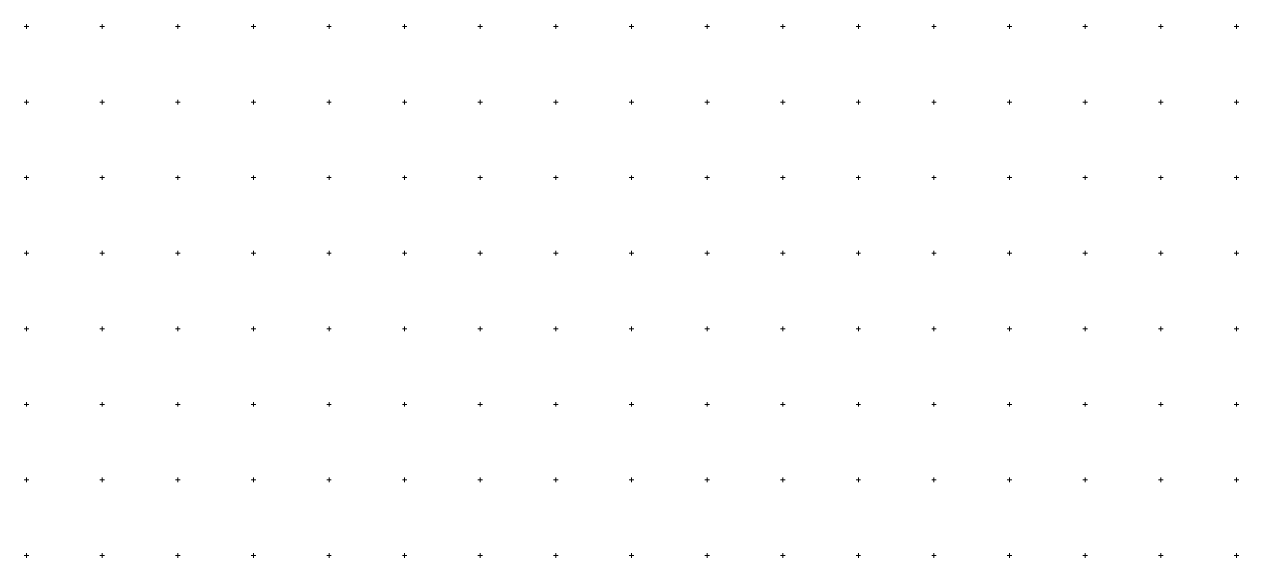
# Model space of a CAD drawing. Header units: metres. Extents: x 629572 to 645168, y 4785785 to 4790166.
# Drawn here: x 633197 to 634803, y 4788897 to 4789603 of the extents above; entities that cross this region are included whole.
import ezdxf

# ---------------------------------------------------------------- set-up
doc = ezdxf.new("R2010")
doc.units = ezdxf.units.M
doc.layers.get('0').update_dxf_attribs({"linetype": 'CONTINUOUS'})
doc.layers.add('Сетка координатная', color=7, linetype='CONTINUOUS')

# ---------------------------------------------------------------- blocks, each defined once
blk = doc.blocks.new('Крест')
at = {"color": 0, "linetype": 'Continuous', "lineweight": 0, "flags": 128}
for points in [[(-1, 0), (1, 0)], [(0, -1), (0, 1)]]:
    blk.add_lwpolyline(points, dxfattribs=at)

msp = doc.modelspace()

# ---------------------------------------------------------------- block references
at = {"layer": 'Сетка координатная', "color": 136, "linetype": 'Continuous', "true_color": 0x008080, "xscale": 3, "yscale": 3}
for p in [(633200, 4789600), (633300, 4789600), (633400, 4789600), (633500, 4789600), (633600, 4789600), (633700, 4789600), (633800, 4789600), (633900, 4789600), (634000, 4789600), (634100, 4789600), (634200, 4789600), (634300, 4789600), (634400, 4789600), (634500, 4789600), (634600, 4789600), (634700, 4789600), (634800, 4789600), (633200, 4789500), (633300, 4789500), (633400, 4789500), (633500, 4789500), (633600, 4789500), (633700, 4789500), (633800, 4789500), (633900, 4789500), (634000, 4789500), (634100, 4789500), (634200, 4789500), (634300, 4789500), (634400, 4789500), (634500, 4789500), (634600, 4789500), (634700, 4789500), (634800, 4789500), (633200, 4789400), (633300, 4789400), (633400, 4789400), (633500, 4789400), (633600, 4789400), (633700, 4789400), (633800, 4789400), (633900, 4789400), (634000, 4789400), (634100, 4789400), (634200, 4789400), (634300, 4789400), (634400, 4789400), (634500, 4789400), (634600, 4789400), (634700, 4789400), (634800, 4789400), (633200, 4789300), (633300, 4789300), (633400, 4789300), (633500, 4789300), (633600, 4789300), (633700, 4789300), (633800, 4789300), (633900, 4789300), (634000, 4789300), (634100, 4789300), (634200, 4789300), (634300, 4789300), (634400, 4789300), (634500, 4789300), (634600, 4789300), (634700, 4789300), (634800, 4789300), (633200, 4789200), (633300, 4789200), (633400, 4789200), (633500, 4789200), (633600, 4789200), (633700, 4789200), (633800, 4789200), (633900, 4789200), (634000, 4789200), (634100, 4789200), (634200, 4789200), (634300, 4789200), (634400, 4789200), (634500, 4789200), (634600, 4789200), (634700, 4789200), (634800, 4789200), (633200, 4789100), (633300, 4789100), (633400, 4789100), (633500, 4789100), (633600, 4789100), (633700, 4789100), (633800, 4789100), (633900, 4789100), (634000, 4789100), (634100, 4789100), (634200, 4789100), (634300, 4789100), (634400, 4789100), (634500, 4789100), (634600, 4789100), (634700, 4789100), (634800, 4789100), (633200, 4789000), (633300, 4789000), (633400, 4789000), (633500, 4789000), (633600, 4789000), (633700, 4789000), (633800, 4789000), (633900, 4789000), (634000, 4789000), (634100, 4789000), (634200, 4789000), (634300, 4789000), (634400, 4789000), (634500, 4789000), (634600, 4789000), (634700, 4789000), (634800, 4789000), (633200, 4788900), (633300, 4788900), (633400, 4788900), (633500, 4788900), (633600, 4788900), (633700, 4788900), (633800, 4788900), (633900, 4788900), (634000, 4788900), (634100, 4788900), (634200, 4788900), (634300, 4788900), (634400, 4788900), (634500, 4788900), (634600, 4788900), (634700, 4788900), (634800, 4788900)]:
    msp.add_blockref('Крест', p, dxfattribs=at)

doc.saveas('drawing.dxf')
